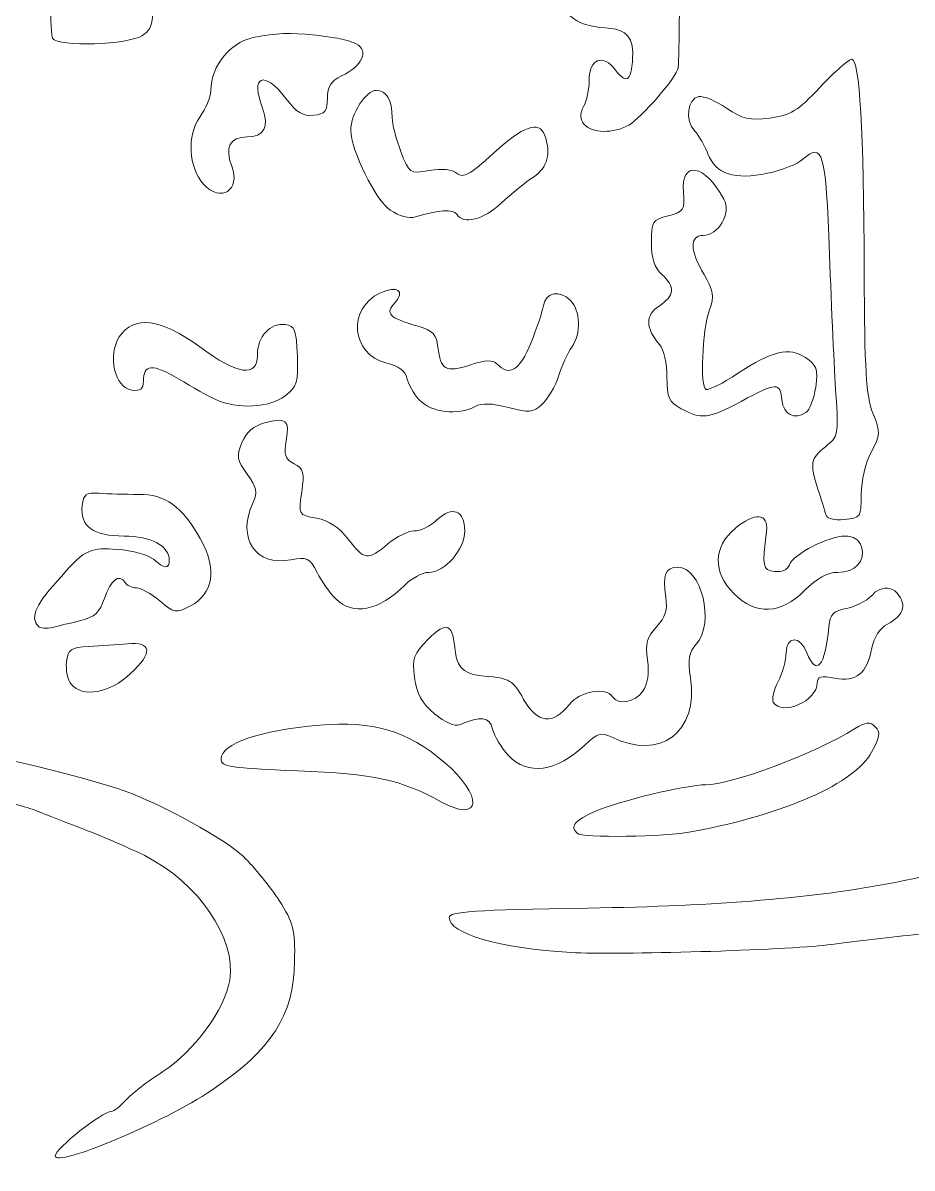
# Model space of a CAD drawing. Header units: millimetres. Extents: x -6423 to -1759, y 6 to 2012.
# Drawn here: x -2020.77 to -1988.74, y 1781.29 to 1822.55 of the extents above; entities that cross this region are included whole.
import ezdxf

# ---------------------------------------------------------------- set-up
doc = ezdxf.new("R2010")
doc.units = ezdxf.units.MM
doc.header["$MEASUREMENT"] = 0
doc.layers.add('layer 1', color=7, linetype='Continuous')

msp = doc.modelspace()

# ---------------------------------------------------------------- linework, layer by layer
at = {"layer": 'layer 1', "color": 177, "lineweight": 9}
for points, knots in [([(-2011.2052, 1825.578), (-2010.9998, 1825.0378), (-2010.8823, 1824.29), (-2010.8311, 1823.8977), (-2010.8311, 1823.8977), (-2010.8493, 1823.9512), (-2010.5755, 1823.2329), (-2011.2795, 1822.9952), (-2011.2795, 1822.9952), (-2011.945, 1822.7704), (-2012.1499, 1823.8166), (-2012.1749, 1823.8822), (-2012.1749, 1823.8822), (-2012.9701, 1825.9644), (-2015.2504, 1830.4155), (-2015.7979, 1830.5417), (-2015.7979, 1830.5417), (-2016.1199, 1830.6159), (-2016.1247, 1830.5351), (-2016.0746, 1825.9726), (-2016.0746, 1825.9726), (-2016.0357, 1822.4382), (-2016.0401, 1822.3942), (-2016.4626, 1822.0983), (-2016.4626, 1822.0983), (-2016.957, 1821.7521), (-2019.5067, 1821.6718), (-2019.7071, 1821.9963), (-2019.7071, 1821.9963), (-2019.7742, 1822.1046), (-2019.819, 1824.2682), (-2019.8066, 1826.8041), (-2019.8066, 1826.8041), (-2019.7869, 1830.8708), (-2019.7476, 1831.4425), (-2019.4735, 1831.6483), (-2019.4735, 1831.6483), (-2019.0978, 1831.9303), (-2017.1117, 1831.9581), (-2016.6076, 1831.6884), (-2016.6076, 1831.6884), (-2016.3765, 1831.5647), (-2016.2465, 1831.5613), (-2016.2465, 1831.6792), (-2016.2465, 1831.6792), (-2016.2465, 1832.1276), (-2016.6757, 1833.859), (-2016.8267, 1834.0195), (-2016.8267, 1834.0195), (-2016.9184, 1834.1171), (-2016.9934, 1834.4608), (-2016.9934, 1834.7832), (-2016.9934, 1834.7832), (-2016.9934, 1835.7121), (-2017.6971, 1838.2168), (-2018.1983, 1839.0721), (-2018.1983, 1839.0721), (-2018.45, 1839.5016), (-2019.0459, 1840.139), (-2019.5224, 1840.4886), (-2019.5224, 1840.4886), (-2020.7451, 1841.3854), (-2021.7813, 1842.458), (-2022.526, 1843.598), (-2022.526, 1843.598), (-2022.8783, 1844.1372), (-2023.2418, 1844.5783), (-2023.3339, 1844.5783), (-2023.3339, 1844.5783), (-2023.4262, 1844.5783), (-2024.1768, 1843.633), (-2025.0021, 1842.4776), (-2025.0021, 1842.4776), (-2025.8273, 1841.3224), (-2026.8416, 1839.9037), (-2027.256, 1839.325), (-2027.256, 1839.325), (-2027.6705, 1838.7462), (-2028.0096, 1838.1938), (-2028.0096, 1838.0972), (-2028.0096, 1838.0972), (-2028.0096, 1838.0006), (-2028.229, 1837.718), (-2028.4972, 1837.469), (-2028.4972, 1837.469), (-2028.7656, 1837.22), (-2029.3013, 1836.543), (-2029.6877, 1835.9645), (-2029.6877, 1835.9645), (-2030.601, 1834.5974), (-2032.5111, 1832.3484), (-2032.7589, 1832.3484), (-2032.7589, 1832.3484), (-2032.8653, 1832.3484), (-2032.9782, 1832.4826), (-2033.0098, 1832.6465), (-2033.0098, 1832.6465), (-2033.0614, 1832.915), (-2032.4764, 1833.843), (-2030.0202, 1837.3898), (-2030.0202, 1837.3898), (-2029.5936, 1838.006), (-2028.4669, 1839.6863), (-2027.5166, 1841.124), (-2027.5166, 1841.124), (-2026.5661, 1842.5617), (-2025.3641, 1844.3409), (-2024.8452, 1845.0776), (-2024.8452, 1845.0776), (-2023.8157, 1846.5398), (-2023.8018, 1846.5817), (-2024.1185, 1847.2769), (-2024.1185, 1847.2769), (-2024.3957, 1847.8852), (-2024.5742, 1847.8766), (-2024.9069, 1847.2389), (-2024.9069, 1847.2389), (-2025.3535, 1846.3826), (-2028.0402, 1842.8483), (-2029.067, 1841.7665), (-2029.067, 1841.7665), (-2030.4414, 1840.3184), (-2032.4892, 1837.866), (-2032.9027, 1837.173), (-2032.9027, 1837.173), (-2033.3186, 1836.4758), (-2033.7711, 1836.2558), (-2034.1033, 1836.5894), (-2034.1033, 1836.5894), (-2034.2981, 1836.7849), (-2034.179, 1837.0768), (-2033.4633, 1838.1572), (-2033.4633, 1838.1572), (-2032.9797, 1838.8874), (-2032.2578, 1839.9797), (-2031.8592, 1840.5844), (-2031.8592, 1840.5844), (-2031.4605, 1841.1893), (-2030.923, 1841.9117), (-2030.6647, 1842.1898), (-2030.6647, 1842.1898), (-2030.4064, 1842.468), (-2029.8504, 1843.2027), (-2029.4291, 1843.8228), (-2029.4291, 1843.8228), (-2026.9336, 1847.4949), (-2025.7657, 1849.2755), (-2025.2222, 1850.2368), (-2025.2222, 1850.2368), (-2024.6912, 1851.1759), (-2024.5435, 1851.3133), (-2024.1177, 1851.2637), (-2024.1177, 1851.2637), (-2023.721, 1851.2176), (-2023.6019, 1851.0805), (-2023.5004, 1850.5531), (-2023.5004, 1850.5531), (-2023.3559, 1849.8014), (-2023.0079, 1848.8018), (-2022.2004, 1846.8188), (-2022.2004, 1846.8188), (-2021.1433, 1844.2225), (-2020.8869, 1843.8388), (-2019.4206, 1842.6583), (-2019.4206, 1842.6583), (-2016.813, 1840.5588), (-2015.661, 1838.8363), (-2015.3284, 1836.5395), (-2015.3284, 1836.5395), (-2014.6827, 1832.0814), (-2014.5664, 1831.69), (-2013.499, 1830.388), (-2013.499, 1830.388), (-2012.5959, 1829.2862), (-2011.5788, 1827.4348), (-2011.5785, 1826.8924), (-2011.5785, 1826.8924), (-2011.5785, 1826.7097), (-2011.4105, 1826.1182), (-2011.2052, 1825.578)], [0, 0, 0, 0, 0.0217391, 0.0217391, 0.0217391, 0.0217391, 0.0434783, 0.0434783, 0.0434783, 0.0434783, 0.0652174, 0.0652174, 0.0652174, 0.0652174, 0.0869565, 0.0869565, 0.0869565, 0.0869565, 0.1086957, 0.1086957, 0.1086957, 0.1086957, 0.1304348, 0.1304348, 0.1304348, 0.1304348, 0.1521739, 0.1521739, 0.1521739, 0.1521739, 0.173913, 0.173913, 0.173913, 0.173913, 0.1956522, 0.1956522, 0.1956522, 0.1956522, 0.2173913, 0.2173913, 0.2173913, 0.2173913, 0.2391304, 0.2391304, 0.2391304, 0.2391304, 0.2608696, 0.2608696, 0.2608696, 0.2608696, 0.2826087, 0.2826087, 0.2826087, 0.2826087, 0.3043478, 0.3043478, 0.3043478, 0.3043478, 0.326087, 0.326087, 0.326087, 0.326087, 0.3478261, 0.3478261, 0.3478261, 0.3478261, 0.3695652, 0.3695652, 0.3695652, 0.3695652, 0.3913043, 0.3913043, 0.3913043, 0.3913043, 0.4130435, 0.4130435, 0.4130435, 0.4130435, 0.4347826, 0.4347826, 0.4347826, 0.4347826, 0.4565217, 0.4565217, 0.4565217, 0.4565217, 0.4782609, 0.4782609, 0.4782609, 0.4782609, 0.5, 0.5, 0.5, 0.5, 0.5217391, 0.5217391, 0.5217391, 0.5217391, 0.5434783, 0.5434783, 0.5434783, 0.5434783, 0.5652174, 0.5652174, 0.5652174, 0.5652174, 0.5869565, 0.5869565, 0.5869565, 0.5869565, 0.6086957, 0.6086957, 0.6086957, 0.6086957, 0.6304348, 0.6304348, 0.6304348, 0.6304348, 0.6521739, 0.6521739, 0.6521739, 0.6521739, 0.673913, 0.673913, 0.673913, 0.673913, 0.6956522, 0.6956522, 0.6956522, 0.6956522, 0.7173913, 0.7173913, 0.7173913, 0.7173913, 0.7391304, 0.7391304, 0.7391304, 0.7391304, 0.7608696, 0.7608696, 0.7608696, 0.7608696, 0.7826087, 0.7826087, 0.7826087, 0.7826087, 0.8043478, 0.8043478, 0.8043478, 0.8043478, 0.826087, 0.826087, 0.826087, 0.826087, 0.8478261, 0.8478261, 0.8478261, 0.8478261, 0.8695652, 0.8695652, 0.8695652, 0.8695652, 0.8913043, 0.8913043, 0.8913043, 0.8913043, 0.9130435, 0.9130435, 0.9130435, 0.9130435, 0.9347826, 0.9347826, 0.9347826, 0.9347826, 0.9565217, 0.9565217, 0.9565217, 0.9565217, 1, 1, 1, 1]), ([(-2000.5525, 1818.8931), (-2000.7146, 1819.0884), (-2000.7208, 1819.2627), (-2000.5755, 1819.5343), (-2000.5755, 1819.5343), (-2000.4656, 1819.7395), (-2000.3758, 1820.1676), (-2000.3758, 1820.4857), (-2000.3758, 1820.4857), (-2000.3758, 1821.257), (-1999.8816, 1821.448), (-1999.431, 1820.8507), (-1999.431, 1820.8507), (-1999.0052, 1820.2862), (-1998.8253, 1820.4646), (-1998.8049, 1821.4718), (-1998.8049, 1821.4718), (-1998.8224, 1822.2147), (-1999.2624, 1822.3351), (-1999.7914, 1822.3665), (-1999.7914, 1822.3665), (-2000.5838, 1822.4461), (-2000.8871, 1822.5755), (-2001.2383, 1822.9838), (-2001.2383, 1822.9838), (-2001.8729, 1823.7215), (-2001.8175, 1824.3364), (-2001.0759, 1824.7885), (-2001.0759, 1824.7885), (-1999.9522, 1825.4738), (-1999.0461, 1825.1388), (-1999.8137, 1824.3218), (-1999.8137, 1824.3218), (-1999.9506, 1824.1761), (-2000.0264, 1824.1528), (-2000.0242, 1823.9014), (-2000.0242, 1823.9014), (-2000.0045, 1823.753), (-1999.9069, 1823.6212), (-1999.7481, 1823.5727), (-1999.7481, 1823.5727), (-1999.4862, 1823.401), (-1999.197, 1823.3069), (-1999.1055, 1823.3635), (-1999.1055, 1823.3635), (-1999.0141, 1823.4199), (-1998.8869, 1824.2624), (-1998.8229, 1825.2356), (-1998.8229, 1825.2356), (-1998.5729, 1829.0432), (-1996.2966, 1833.5189), (-1992.7205, 1837.2345), (-1992.7205, 1837.2345), (-1990.5924, 1839.4456), (-1990.1331, 1839.8251), (-1989.8848, 1839.5767), (-1989.8848, 1839.5767), (-1989.5905, 1839.2824), (-1989.8579, 1838.4752), (-1990.474, 1837.798), (-1990.474, 1837.798), (-1992.4844, 1835.5877), (-1994.961, 1832.2777), (-1994.961, 1831.8011), (-1994.961, 1831.8011), (-1994.961, 1831.7517), (-1995.2077, 1831.293), (-1995.5093, 1830.7815), (-1995.5093, 1830.7815), (-1995.8107, 1830.2702), (-1996.2884, 1829.1532), (-1996.5706, 1828.2994), (-1996.5706, 1828.2994), (-1997.0307, 1826.9077), (-1997.0866, 1826.4571), (-1997.1114, 1823.9463), (-1997.1114, 1823.9463), (-1997.1264, 1822.4059), (-1997.1531, 1821.0485), (-1997.1703, 1820.9299), (-1997.1703, 1820.9299), (-1997.2173, 1820.6054), (-1998.4941, 1819.1238), (-1998.9496, 1818.8649), (-1998.9496, 1818.8649), (-1999.4955, 1818.5549), (-2000.2833, 1818.5687), (-2000.5525, 1818.8931)], [0, 0, 0, 0, 0.0434783, 0.0434783, 0.0434783, 0.0434783, 0.0869565, 0.0869565, 0.0869565, 0.0869565, 0.1304348, 0.1304348, 0.1304348, 0.1304348, 0.173913, 0.173913, 0.173913, 0.173913, 0.2173913, 0.2173913, 0.2173913, 0.2173913, 0.2608696, 0.2608696, 0.2608696, 0.2608696, 0.3043478, 0.3043478, 0.3043478, 0.3043478, 0.3478261, 0.3478261, 0.3478261, 0.3478261, 0.3913043, 0.3913043, 0.3913043, 0.3913043, 0.4347826, 0.4347826, 0.4347826, 0.4347826, 0.4782609, 0.4782609, 0.4782609, 0.4782609, 0.5217391, 0.5217391, 0.5217391, 0.5217391, 0.5652174, 0.5652174, 0.5652174, 0.5652174, 0.6086957, 0.6086957, 0.6086957, 0.6086957, 0.6521739, 0.6521739, 0.6521739, 0.6521739, 0.6956522, 0.6956522, 0.6956522, 0.6956522, 0.7391304, 0.7391304, 0.7391304, 0.7391304, 0.7826087, 0.7826087, 0.7826087, 0.7826087, 0.826087, 0.826087, 0.826087, 0.826087, 0.8695652, 0.8695652, 0.8695652, 0.8695652, 0.9130435, 0.9130435, 0.9130435, 0.9130435, 1, 1, 1, 1]), ([(-2013.2499, 1817.387), (-2012.9187, 1816.516), (-2013.6505, 1816.0557), (-2014.2729, 1816.7433), (-2014.2729, 1816.7433), (-2014.8049, 1817.3312), (-2014.8676, 1818.4995), (-2014.4021, 1819.1532), (-2014.4021, 1819.1532), (-2014.1842, 1819.4592), (-2014.006, 1819.8801), (-2014.006, 1820.0887), (-2014.006, 1820.0887), (-2014.006, 1821.0653), (-2013.2255, 1821.8328), (-2012.5923, 1821.9858), (-2012.5923, 1821.9858), (-2012.4808, 1822.0289), (-2011.8306, 1822.172), (-2011.1377, 1822.1659), (-2011.1377, 1822.1659), (-2010.419, 1822.1596), (-2009.6621, 1822.03), (-2009.446, 1821.9938), (-2009.446, 1821.9938), (-2009.231, 1821.9472), (-2008.9531, 1821.8929), (-2008.7633, 1821.7912), (-2008.7633, 1821.7912), (-2008.2993, 1821.5429), (-2008.5504, 1820.9958), (-2009.2929, 1820.6374), (-2009.2929, 1820.6374), (-2009.681, 1820.4499), (-2009.8049, 1820.2557), (-2009.8049, 1819.8343), (-2009.8049, 1819.8343), (-2009.8049, 1819.3716), (-2009.8879, 1819.2688), (-2010.3007, 1819.2211), (-2010.3007, 1819.2211), (-2010.6847, 1819.1767), (-2010.9108, 1819.3136), (-2011.3032, 1819.8278), (-2011.3032, 1819.8278), (-2012.0893, 1820.8585), (-2012.5896, 1820.6509), (-2012.144, 1819.4789), (-2012.144, 1819.4789), (-2011.8895, 1818.8096), (-2012.0876, 1818.4383), (-2012.6989, 1818.4383), (-2012.6989, 1818.4383), (-2013.3133, 1818.4383), (-2013.5082, 1818.0664), (-2013.2499, 1817.387)], [0, 0, 0, 0, 0.0666667, 0.0666667, 0.0666667, 0.0666667, 0.1333333, 0.1333333, 0.1333333, 0.1333333, 0.2, 0.2, 0.2, 0.2, 0.2666667, 0.2666667, 0.2666667, 0.2666667, 0.3333333, 0.3333333, 0.3333333, 0.3333333, 0.4, 0.4, 0.4, 0.4, 0.4666667, 0.4666667, 0.4666667, 0.4666667, 0.5333333, 0.5333333, 0.5333333, 0.5333333, 0.6, 0.6, 0.6, 0.6, 0.6666667, 0.6666667, 0.6666667, 0.6666667, 0.7333333, 0.7333333, 0.7333333, 0.7333333, 0.8, 0.8, 0.8, 0.8, 0.8666667, 0.8666667, 0.8666667, 0.8666667, 1, 1, 1, 1]), ([(-1991.1814, 1804.6562), (-1991.5666, 1804.6191), (-1991.8136, 1804.6875), (-1991.8552, 1804.8428), (-1991.8552, 1804.8428), (-1991.8913, 1804.9778), (-1992.0168, 1805.3882), (-1992.134, 1805.7549), (-1992.134, 1805.7549), (-1992.4352, 1806.6973), (-1992.4078, 1806.8538), (-1991.8678, 1807.2785), (-1991.8678, 1807.2785), (-1991.406, 1807.6419), (-1991.3923, 1807.7105), (-1991.49, 1809.1726), (-1991.49, 1809.1726), (-1991.5457, 1810.0069), (-1991.6489, 1812.2728), (-1991.7192, 1814.2079), (-1991.7192, 1814.2079), (-1991.854, 1817.9119), (-1991.96, 1818.2862), (-1992.6885, 1817.627), (-1992.6885, 1817.627), (-1992.8685, 1817.4641), (-1993.4383, 1817.2402), (-1993.9546, 1817.1294), (-1993.9546, 1817.1294), (-1995.1206, 1816.8793), (-1995.8243, 1817.1087), (-1996.0978, 1817.8277), (-1996.0978, 1817.8277), (-1996.2057, 1818.1118), (-1996.421, 1818.4844), (-1996.5761, 1818.6558), (-1996.5761, 1818.6558), (-1996.9283, 1819.0449), (-1996.8375, 1819.8152), (-1996.4302, 1819.8928), (-1996.4302, 1819.8928), (-1996.2627, 1819.9246), (-1995.8139, 1819.7392), (-1995.4328, 1819.4805), (-1995.4328, 1819.4805), (-1994.8505, 1819.0854), (-1994.6008, 1819.0279), (-1993.8702, 1819.1205), (-1993.8702, 1819.1205), (-1993.1229, 1819.2151), (-1992.8677, 1819.3719), (-1992.0559, 1820.2348), (-1992.0559, 1820.2348), (-1991.5362, 1820.7871), (-1991.0232, 1821.2389), (-1990.9156, 1821.2389), (-1990.9156, 1821.2389), (-1990.635, 1821.2389), (-1990.4836, 1818.6506), (-1990.469, 1813.6045), (-1990.469, 1813.6045), (-1990.4586, 1810.0636), (-1990.3999, 1809.0968), (-1990.1583, 1808.493), (-1990.1583, 1808.493), (-1989.8785, 1807.7936), (-1989.8821, 1807.7078), (-1990.2169, 1807.0837), (-1990.2169, 1807.0837), (-1990.4186, 1806.7077), (-1990.5733, 1806.0491), (-1990.5733, 1805.5669), (-1990.5733, 1805.5669), (-1990.5733, 1804.7415), (-1990.5924, 1804.7129), (-1991.1814, 1804.6562)], [0, 0, 0, 0, 0.05, 0.05, 0.05, 0.05, 0.1, 0.1, 0.1, 0.1, 0.15, 0.15, 0.15, 0.15, 0.2, 0.2, 0.2, 0.2, 0.25, 0.25, 0.25, 0.25, 0.3, 0.3, 0.3, 0.3, 0.35, 0.35, 0.35, 0.35, 0.4, 0.4, 0.4, 0.4, 0.45, 0.45, 0.45, 0.45, 0.5, 0.5, 0.5, 0.5, 0.55, 0.55, 0.55, 0.55, 0.6, 0.6, 0.6, 0.6, 0.65, 0.65, 0.65, 0.65, 0.7, 0.7, 0.7, 0.7, 0.75, 0.75, 0.75, 0.75, 0.8, 0.8, 0.8, 0.8, 0.85, 0.85, 0.85, 0.85, 0.9, 0.9, 0.9, 0.9, 1, 1, 1, 1]), ([(-2006.6307, 1815.5574), (-2006.8543, 1815.4886), (-2007.2183, 1815.5858), (-2007.538, 1815.7997), (-2007.538, 1815.7997), (-2008.0645, 1816.1522), (-2008.962, 1817.9657), (-2008.9639, 1818.6808), (-2008.9639, 1818.6808), (-2008.9656, 1819.2559), (-2008.4148, 1820.1186), (-2008.0462, 1820.1186), (-2008.0462, 1820.1186), (-2007.6727, 1820.1186), (-2007.4709, 1819.7716), (-2007.4709, 1819.1294), (-2007.4709, 1819.1294), (-2007.4709, 1818.9102), (-2007.3315, 1818.3658), (-2007.1612, 1817.9196), (-2007.1612, 1817.9196), (-2006.8545, 1817.1164), (-2006.8443, 1817.1096), (-2006.1278, 1817.2306), (-2006.1278, 1817.2306), (-2005.6673, 1817.3085), (-2005.3056, 1817.2711), (-2005.133, 1817.1278), (-2005.133, 1817.1278), (-2004.911, 1816.9437), (-2004.6717, 1817.0764), (-2003.8174, 1817.8572), (-2003.8174, 1817.8572), (-2002.7474, 1818.835), (-2002.183, 1819.0379), (-2001.9829, 1818.5163), (-2001.9829, 1818.5163), (-2001.7334, 1817.8661), (-2001.8758, 1817.3225), (-2002.3813, 1816.9955), (-2002.3813, 1816.9955), (-2002.6627, 1816.8134), (-2003.1844, 1816.3914), (-2003.5404, 1816.0576), (-2003.5404, 1816.0576), (-2004.1879, 1815.4508), (-2004.9099, 1815.2701), (-2005.1482, 1815.6554), (-2005.1482, 1815.6554), (-2005.2678, 1815.8492), (-2005.797, 1815.8142), (-2006.6307, 1815.5574)], [0, 0, 0, 0, 0.0714286, 0.0714286, 0.0714286, 0.0714286, 0.1428571, 0.1428571, 0.1428571, 0.1428571, 0.2142857, 0.2142857, 0.2142857, 0.2142857, 0.2857143, 0.2857143, 0.2857143, 0.2857143, 0.3571429, 0.3571429, 0.3571429, 0.3571429, 0.4285714, 0.4285714, 0.4285714, 0.4285714, 0.5, 0.5, 0.5, 0.5, 0.5714286, 0.5714286, 0.5714286, 0.5714286, 0.6428571, 0.6428571, 0.6428571, 0.6428571, 0.7142857, 0.7142857, 0.7142857, 0.7142857, 0.7857143, 0.7857143, 0.7857143, 0.7857143, 0.8571429, 0.8571429, 0.8571429, 0.8571429, 1, 1, 1, 1]), ([(-1994.8975, 1808.9158), (-1996.0796, 1808.285), (-1996.3329, 1808.2538), (-1997.0616, 1808.6492), (-1997.0616, 1808.6492), (-1997.508, 1808.8914), (-1997.5751, 1809.041), (-1997.5751, 1809.7939), (-1997.5751, 1809.7939), (-1997.5751, 1810.2704), (-1997.6911, 1810.7929), (-1997.8331, 1810.9549), (-1997.8331, 1810.9549), (-1998.3525, 1811.5485), (-1998.3616, 1812.021), (-1997.86, 1812.3497), (-1997.86, 1812.3497), (-1997.2911, 1812.7224), (-1997.2638, 1813.0397), (-1997.7618, 1813.4902), (-1997.7618, 1813.4902), (-1998.0254, 1813.7289), (-1998.1352, 1814.0654), (-1998.1352, 1814.6341), (-1998.1352, 1814.6341), (-1998.1352, 1815.3863), (-1998.0947, 1815.4508), (-1997.5284, 1815.5994), (-1997.5284, 1815.5994), (-1996.9658, 1815.7471), (-1996.9261, 1815.8087), (-1996.9828, 1816.4452), (-1996.9828, 1816.4452), (-1997.0874, 1817.6163), (-1996.2005, 1817.4669), (-1995.5222, 1816.1993), (-1995.5222, 1816.1993), (-1995.2526, 1815.6956), (-1995.7142, 1814.8907), (-1996.2724, 1814.8907), (-1996.2724, 1814.8907), (-1996.7645, 1814.8907), (-1996.7513, 1814.3513), (-1996.2378, 1813.481), (-1996.2378, 1813.481), (-1995.8947, 1812.8995), (-1995.8652, 1812.7087), (-1996.0406, 1812.21), (-1996.0406, 1812.21), (-1996.3074, 1811.4514), (-1996.3926, 1809.424), (-1996.1608, 1809.3469), (-1996.1608, 1809.3469), (-1996.0627, 1809.3141), (-1995.553, 1809.5701), (-1995.0283, 1809.9157), (-1995.0283, 1809.9157), (-1993.7723, 1810.7429), (-1993.1804, 1810.8826), (-1992.5854, 1810.4927), (-1992.5854, 1810.4927), (-1992.1766, 1810.2248), (-1992.1293, 1810.0881), (-1992.2175, 1809.4302), (-1992.2175, 1809.4302), (-1992.2732, 1809.015), (-1992.4302, 1808.6035), (-1992.5663, 1808.5157), (-1992.5663, 1808.5157), (-1992.9957, 1808.239), (-1993.3719, 1808.4335), (-1993.4331, 1808.9641), (-1993.4331, 1808.9641), (-1993.5073, 1809.6064), (-1993.6099, 1809.603), (-1994.8975, 1808.9158)], [0, 0, 0, 0, 0.05, 0.05, 0.05, 0.05, 0.1, 0.1, 0.1, 0.1, 0.15, 0.15, 0.15, 0.15, 0.2, 0.2, 0.2, 0.2, 0.25, 0.25, 0.25, 0.25, 0.3, 0.3, 0.3, 0.3, 0.35, 0.35, 0.35, 0.35, 0.4, 0.4, 0.4, 0.4, 0.45, 0.45, 0.45, 0.45, 0.5, 0.5, 0.5, 0.5, 0.55, 0.55, 0.55, 0.55, 0.6, 0.6, 0.6, 0.6, 0.65, 0.65, 0.65, 0.65, 0.7, 0.7, 0.7, 0.7, 0.75, 0.75, 0.75, 0.75, 0.8, 0.8, 0.8, 0.8, 0.85, 0.85, 0.85, 0.85, 0.9, 0.9, 0.9, 0.9, 1, 1, 1, 1]), ([(-2004.4803, 1808.7308), (-2005.1041, 1808.397), (-2006.0674, 1808.5083), (-2006.4862, 1808.9625), (-2006.4862, 1808.9625), (-2006.6992, 1809.1936), (-2006.9038, 1809.5506), (-2006.9408, 1809.756), (-2006.9408, 1809.756), (-2006.9862, 1810.0078), (-2007.2321, 1810.1849), (-2007.6963, 1810.3), (-2007.6963, 1810.3), (-2008.9491, 1810.6103), (-2009.0913, 1812.2772), (-2007.9111, 1812.8149), (-2007.9111, 1812.8149), (-2007.2917, 1813.0972), (-2006.9862, 1812.8958), (-2007.3776, 1812.4634), (-2007.3776, 1812.4634), (-2007.7326, 1812.0711), (-2007.5888, 1811.9266), (-2006.5374, 1811.6181), (-2006.5374, 1811.6181), (-2006.0046, 1811.4619), (-2005.8726, 1811.324), (-2005.8228, 1810.8714), (-2005.8228, 1810.8714), (-2005.7329, 1810.0529), (-2005.5303, 1809.939), (-2004.6702, 1810.2228), (-2004.6702, 1810.2228), (-2004.0914, 1810.4139), (-2003.8605, 1810.4213), (-2003.6937, 1810.2545), (-2003.6937, 1810.2545), (-2003.241, 1809.8019), (-2002.8735, 1810.0318), (-2002.4768, 1811.0163), (-2002.4768, 1811.0163), (-2002.2595, 1811.5555), (-2002.054, 1812.1636), (-2002.0202, 1812.3678), (-2002.0202, 1812.3678), (-2001.941, 1812.8454), (-2001.4403, 1812.941), (-2001.052, 1812.5527), (-2001.052, 1812.5527), (-2000.6832, 1812.1839), (-2000.6593, 1811.3701), (-2001.0028, 1810.8711), (-2001.0028, 1810.8711), (-2001.1422, 1810.6687), (-2001.3554, 1810.1979), (-2001.4766, 1809.8252), (-2001.4766, 1809.8252), (-2001.5977, 1809.4525), (-2001.8655, 1808.995), (-2002.0717, 1808.8085), (-2002.0717, 1808.8085), (-2002.4033, 1808.5083), (-2002.5428, 1808.4951), (-2003.2874, 1808.6942), (-2003.2874, 1808.6942), (-2003.867, 1808.8494), (-2004.2377, 1808.8607), (-2004.4803, 1808.7308)], [0, 0, 0, 0, 0.0555556, 0.0555556, 0.0555556, 0.0555556, 0.1111111, 0.1111111, 0.1111111, 0.1111111, 0.1666667, 0.1666667, 0.1666667, 0.1666667, 0.2222222, 0.2222222, 0.2222222, 0.2222222, 0.2777778, 0.2777778, 0.2777778, 0.2777778, 0.3333333, 0.3333333, 0.3333333, 0.3333333, 0.3888889, 0.3888889, 0.3888889, 0.3888889, 0.4444444, 0.4444444, 0.4444444, 0.4444444, 0.5, 0.5, 0.5, 0.5, 0.5555556, 0.5555556, 0.5555556, 0.5555556, 0.6111111, 0.6111111, 0.6111111, 0.6111111, 0.6666667, 0.6666667, 0.6666667, 0.6666667, 0.7222222, 0.7222222, 0.7222222, 0.7222222, 0.7777778, 0.7777778, 0.7777778, 0.7777778, 0.8333333, 0.8333333, 0.8333333, 0.8333333, 0.8888889, 0.8888889, 0.8888889, 0.8888889, 1, 1, 1, 1]), ([(-2011.3318, 1809.1098), (-2011.8757, 1808.682), (-2013.0533, 1808.6195), (-2013.8193, 1808.9778), (-2013.8193, 1808.9778), (-2014.0759, 1809.0979), (-2014.6826, 1809.4336), (-2015.1673, 1809.7239), (-2015.1673, 1809.7239), (-2016.0963, 1810.2804), (-2016.4333, 1810.2576), (-2016.4333, 1809.6386), (-2016.4333, 1809.6386), (-2016.4333, 1809.3561), (-2016.5372, 1809.278), (-2016.8533, 1809.3229), (-2016.8533, 1809.3229), (-2017.4636, 1809.4095), (-2017.7343, 1810.5725), (-2017.299, 1811.237), (-2017.299, 1811.237), (-2016.781, 1812.0275), (-2015.797, 1811.9052), (-2014.3994, 1810.8762), (-2014.3994, 1810.8762), (-2013.0235, 1809.8634), (-2012.3255, 1809.7646), (-2012.3255, 1810.5829), (-2012.3255, 1810.5829), (-2012.3255, 1811.2475), (-2011.8599, 1811.7565), (-2011.322, 1811.6797), (-2011.322, 1811.6797), (-2010.9758, 1811.6304), (-2010.9203, 1811.4872), (-2010.8865, 1810.5568), (-2010.8865, 1810.5568), (-2010.8521, 1809.6082), (-2010.9012, 1809.4485), (-2011.3318, 1809.1098)], [0, 0, 0, 0, 0.0909091, 0.0909091, 0.0909091, 0.0909091, 0.1818182, 0.1818182, 0.1818182, 0.1818182, 0.2727273, 0.2727273, 0.2727273, 0.2727273, 0.3636364, 0.3636364, 0.3636364, 0.3636364, 0.4545455, 0.4545455, 0.4545455, 0.4545455, 0.5454545, 0.5454545, 0.5454545, 0.5454545, 0.6363636, 0.6363636, 0.6363636, 0.6363636, 0.7272727, 0.7272727, 0.7272727, 0.7272727, 0.8181818, 0.8181818, 0.8181818, 0.8181818, 1, 1, 1, 1]), ([(-2007.0168, 1802.2918), (-2007.9458, 1801.3627), (-2008.8859, 1801.1817), (-2009.5148, 1801.8108), (-2009.5148, 1801.8108), (-2009.7148, 1802.0107), (-2010.0127, 1802.4338), (-2010.1767, 1802.7511), (-2010.1767, 1802.7511), (-2010.4474, 1803.2745), (-2010.5352, 1803.3169), (-2011.1211, 1803.2069), (-2011.1211, 1803.2069), (-2012.4014, 1802.9668), (-2013.0728, 1803.9702), (-2012.489, 1805.2514), (-2012.489, 1805.2514), (-2012.3132, 1805.6374), (-2012.3465, 1805.8068), (-2012.6947, 1806.2958), (-2012.6947, 1806.2958), (-2013.0603, 1806.8093), (-2013.0829, 1806.946), (-2012.8818, 1807.4315), (-2012.8818, 1807.4315), (-2012.7285, 1807.8015), (-2012.4607, 1808.0357), (-2012.0693, 1808.1421), (-2012.0693, 1808.1421), (-2011.2882, 1808.3544), (-2011.15, 1808.2414), (-2011.2884, 1807.5041), (-2011.2884, 1807.5041), (-2011.3845, 1806.9918), (-2011.3348, 1806.8445), (-2011.0064, 1806.6688), (-2011.0064, 1806.6688), (-2010.6594, 1806.4831), (-2010.6235, 1806.3497), (-2010.7296, 1805.6421), (-2010.7296, 1805.6421), (-2010.8515, 1804.8289), (-2010.8514, 1804.8287), (-2010.1956, 1804.7056), (-2010.1956, 1804.7056), (-2009.7554, 1804.6231), (-2009.3804, 1804.3739), (-2009.0558, 1803.9484), (-2009.0558, 1803.9484), (-2008.4777, 1803.1904), (-2008.3442, 1803.1748), (-2007.6237, 1803.7812), (-2007.6237, 1803.7812), (-2007.3185, 1804.0378), (-2006.8917, 1804.248), (-2006.6751, 1804.248), (-2006.6751, 1804.248), (-2006.4585, 1804.248), (-2006.0912, 1804.4267), (-2005.8587, 1804.645), (-2005.8587, 1804.645), (-2005.3049, 1805.1652), (-2004.8569, 1804.9865), (-2004.8569, 1804.2453), (-2004.8569, 1804.2453), (-2004.8569, 1803.5729), (-2005.5746, 1802.7542), (-2006.1639, 1802.7542), (-2006.1639, 1802.7542), (-2006.3786, 1802.7542), (-2006.7625, 1802.5461), (-2007.0168, 1802.2918)], [0, 0, 0, 0, 0.0526316, 0.0526316, 0.0526316, 0.0526316, 0.1052632, 0.1052632, 0.1052632, 0.1052632, 0.1578947, 0.1578947, 0.1578947, 0.1578947, 0.2105263, 0.2105263, 0.2105263, 0.2105263, 0.2631579, 0.2631579, 0.2631579, 0.2631579, 0.3157895, 0.3157895, 0.3157895, 0.3157895, 0.3684211, 0.3684211, 0.3684211, 0.3684211, 0.4210526, 0.4210526, 0.4210526, 0.4210526, 0.4736842, 0.4736842, 0.4736842, 0.4736842, 0.5263158, 0.5263158, 0.5263158, 0.5263158, 0.5789474, 0.5789474, 0.5789474, 0.5789474, 0.6315789, 0.6315789, 0.6315789, 0.6315789, 0.6842105, 0.6842105, 0.6842105, 0.6842105, 0.7368421, 0.7368421, 0.7368421, 0.7368421, 0.7894737, 0.7894737, 0.7894737, 0.7894737, 0.8421053, 0.8421053, 0.8421053, 0.8421053, 0.8947368, 0.8947368, 0.8947368, 0.8947368, 1, 1, 1, 1]), ([(-2019.703, 1800.77), (-2019.9096, 1800.717), (-2020.1407, 1800.7359), (-2020.2164, 1800.8115), (-2020.2164, 1800.8115), (-2020.5359, 1801.131), (-2020.2967, 1801.6441), (-2019.374, 1802.6188), (-2019.374, 1802.6188), (-2018.5332, 1803.6279), (-2018.2712, 1803.6389), (-2017.3863, 1803.582), (-2017.3863, 1803.582), (-2016.8322, 1803.5422), (-2016.2374, 1803.3817), (-2016.0646, 1803.2253), (-2016.0646, 1803.2253), (-2015.6768, 1802.8744), (-2015.4996, 1802.8639), (-2015.4996, 1803.1921), (-2015.4996, 1803.1921), (-2015.4996, 1803.7075), (-2016.1652, 1804.0612), (-2017.1348, 1804.0612), (-2017.1348, 1804.0612), (-2018.2397, 1804.0612), (-2018.7235, 1804.4144), (-2018.6373, 1805.1583), (-2018.6373, 1805.1583), (-2018.5886, 1805.5777), (-2018.4998, 1805.6418), (-2018.0203, 1805.6038), (-2018.0203, 1805.6038), (-2017.7123, 1805.5793), (-2017.077, 1805.5617), (-2016.6087, 1805.5648), (-2016.6087, 1805.5648), (-2015.6473, 1805.5708), (-2015.0334, 1805.1324), (-2014.3832, 1803.9746), (-2014.3832, 1803.9746), (-2013.7611, 1802.867), (-2013.8989, 1801.9822), (-2014.763, 1801.5353), (-2014.763, 1801.5353), (-2015.2524, 1801.2823), (-2015.3258, 1801.2954), (-2015.841, 1801.7289), (-2015.841, 1801.7289), (-2016.145, 1801.9848), (-2016.5238, 1802.1941), (-2016.6825, 1802.1941), (-2016.6825, 1802.1941), (-2016.8415, 1802.1941), (-2017.0261, 1802.2826), (-2017.0929, 1802.3907), (-2017.0929, 1802.3907), (-2017.2989, 1802.724), (-2017.6111, 1802.4817), (-2017.8359, 1801.814), (-2017.8359, 1801.814), (-2018.0045, 1801.3132), (-2018.1877, 1801.143), (-2018.6889, 1801.0213), (-2018.6889, 1801.0213), (-2019.04, 1800.9359), (-2019.4965, 1800.8228), (-2019.703, 1800.77)], [0, 0, 0, 0, 0.0555556, 0.0555556, 0.0555556, 0.0555556, 0.1111111, 0.1111111, 0.1111111, 0.1111111, 0.1666667, 0.1666667, 0.1666667, 0.1666667, 0.2222222, 0.2222222, 0.2222222, 0.2222222, 0.2777778, 0.2777778, 0.2777778, 0.2777778, 0.3333333, 0.3333333, 0.3333333, 0.3333333, 0.3888889, 0.3888889, 0.3888889, 0.3888889, 0.4444444, 0.4444444, 0.4444444, 0.4444444, 0.5, 0.5, 0.5, 0.5, 0.5555556, 0.5555556, 0.5555556, 0.5555556, 0.6111111, 0.6111111, 0.6111111, 0.6111111, 0.6666667, 0.6666667, 0.6666667, 0.6666667, 0.7222222, 0.7222222, 0.7222222, 0.7222222, 0.7777778, 0.7777778, 0.7777778, 0.7777778, 0.8333333, 0.8333333, 0.8333333, 0.8333333, 0.8888889, 0.8888889, 0.8888889, 0.8888889, 1, 1, 1, 1]), ([(-1992.6147, 1802.1008), (-1993.4781, 1801.2374), (-1994.3689, 1801.1997), (-1995.1621, 1801.993), (-1995.1621, 1801.993), (-1995.9321, 1802.763), (-1995.9169, 1803.6655), (-1995.1229, 1804.3336), (-1995.1229, 1804.3336), (-1994.41, 1804.9334), (-1993.9116, 1804.8932), (-1993.989, 1804.2421), (-1993.989, 1804.2421), (-1994.1451, 1802.9297), (-1994.129, 1802.8487), (-1993.7, 1802.7878), (-1993.7, 1802.7878), (-1993.4436, 1802.7514), (-1993.2338, 1802.8458), (-1993.1635, 1803.0292), (-1993.1635, 1803.0292), (-1993.0157, 1803.4141), (-1991.7554, 1804.0612), (-1991.1535, 1804.0612), (-1991.1535, 1804.0612), (-1990.8522, 1804.0612), (-1990.6497, 1803.9284), (-1990.5705, 1803.6788), (-1990.5705, 1803.6788), (-1990.4063, 1803.1616), (-1990.7851, 1802.7542), (-1991.4302, 1802.7542), (-1991.4302, 1802.7542), (-1991.7881, 1802.7542), (-1992.1742, 1802.5413), (-1992.6147, 1802.1008)], [0, 0, 0, 0, 0.1, 0.1, 0.1, 0.1, 0.2, 0.2, 0.2, 0.2, 0.3, 0.3, 0.3, 0.3, 0.4, 0.4, 0.4, 0.4, 0.5, 0.5, 0.5, 0.5, 0.6, 0.6, 0.6, 0.6, 0.7, 0.7, 0.7, 0.7, 0.8, 0.8, 0.8, 0.8, 1, 1, 1, 1]), ([(-2000.5181, 1796.544), (-2001.5449, 1795.5645), (-2002.5971, 1795.4177), (-2003.2833, 1796.1579), (-2003.2833, 1796.1579), (-2003.5376, 1796.4324), (-2003.7967, 1796.8602), (-2003.859, 1797.1086), (-2003.859, 1797.1086), (-2003.9725, 1797.5605), (-2004.2659, 1797.5995), (-2005.0468, 1797.2669), (-2005.0468, 1797.2669), (-2005.2175, 1797.1942), (-2005.5749, 1797.3516), (-2005.9464, 1797.663), (-2005.9464, 1797.663), (-2006.4072, 1798.0494), (-2006.5889, 1798.3777), (-2006.6668, 1798.9642), (-2006.6668, 1798.9642), (-2006.7597, 1799.6648), (-2006.7072, 1799.8124), (-2006.1759, 1800.3438), (-2006.1759, 1800.3438), (-2005.491, 1801.0285), (-2005.2805, 1800.9246), (-2005.1962, 1799.8602), (-2005.1962, 1799.8602), (-2005.1342, 1799.2422), (-2004.7146, 1799.045), (-2004.1482, 1799.02), (-2004.1482, 1799.02), (-2003.2267, 1798.9329), (-2003.1307, 1798.8759), (-2002.7357, 1798.1797), (-2002.7357, 1798.1797), (-2002.2401, 1797.3063), (-2001.6791, 1797.2432), (-2001.0882, 1797.9945), (-2001.0882, 1797.9945), (-2000.7117, 1798.473), (-1999.7642, 1798.643), (-1999.5357, 1798.2731), (-1999.5357, 1798.2731), (-1999.3391, 1797.9551), (-1998.73, 1798.067), (-1998.4455, 1798.4733), (-1998.4455, 1798.4733), (-1998.2674, 1798.7277), (-1998.2085, 1799.1142), (-1998.2738, 1799.6011), (-1998.2738, 1799.6011), (-1998.354, 1800.1993), (-1998.2914, 1800.4288), (-1997.9485, 1800.7938), (-1997.9485, 1800.7938), (-1997.6258, 1801.1373), (-1997.5465, 1801.3932), (-1997.6178, 1801.86), (-1997.6178, 1801.86), (-1997.7397, 1802.6558), (-1997.6269, 1802.941), (-1997.1904, 1802.941), (-1997.1904, 1802.941), (-1996.3265, 1802.941), (-1995.8381, 1800.9248), (-1996.5197, 1800.1717), (-1996.5197, 1800.1717), (-1996.7883, 1799.875), (-1996.8305, 1799.6291), (-1996.729, 1798.9525), (-1996.729, 1798.9525), (-1996.4341, 1796.986), (-1997.8069, 1795.9641), (-1999.5846, 1796.8267), (-1999.5846, 1796.8267), (-1999.942, 1797), (-2000.0856, 1796.9566), (-2000.5181, 1796.544)], [0, 0, 0, 0, 0.047619, 0.047619, 0.047619, 0.047619, 0.0952381, 0.0952381, 0.0952381, 0.0952381, 0.1428571, 0.1428571, 0.1428571, 0.1428571, 0.1904762, 0.1904762, 0.1904762, 0.1904762, 0.2380952, 0.2380952, 0.2380952, 0.2380952, 0.2857143, 0.2857143, 0.2857143, 0.2857143, 0.3333333, 0.3333333, 0.3333333, 0.3333333, 0.3809524, 0.3809524, 0.3809524, 0.3809524, 0.4285714, 0.4285714, 0.4285714, 0.4285714, 0.4761905, 0.4761905, 0.4761905, 0.4761905, 0.5238095, 0.5238095, 0.5238095, 0.5238095, 0.5714286, 0.5714286, 0.5714286, 0.5714286, 0.6190476, 0.6190476, 0.6190476, 0.6190476, 0.6666667, 0.6666667, 0.6666667, 0.6666667, 0.7142857, 0.7142857, 0.7142857, 0.7142857, 0.7619048, 0.7619048, 0.7619048, 0.7619048, 0.8095238, 0.8095238, 0.8095238, 0.8095238, 0.8571429, 0.8571429, 0.8571429, 0.8571429, 0.9047619, 0.9047619, 0.9047619, 0.9047619, 1, 1, 1, 1]), ([(-1992.1604, 1798.7739), (-1992.1604, 1798.1201), (-1993.4259, 1797.5662), (-1993.7441, 1798.0809), (-1993.7441, 1798.0809), (-1993.8056, 1798.1806), (-1993.7267, 1798.5124), (-1993.5683, 1798.8185), (-1993.5683, 1798.8185), (-1993.4101, 1799.1245), (-1993.2806, 1799.589), (-1993.2806, 1799.8509), (-1993.2806, 1799.8509), (-1993.2806, 1800.4753), (-1992.7701, 1800.4817), (-1992.5339, 1799.8602), (-1992.5339, 1799.8602), (-1992.1977, 1798.9762), (-1991.8775, 1799.3524), (-1991.7448, 1800.7871), (-1991.7448, 1800.7871), (-1991.7018, 1801.2527), (-1991.5919, 1801.3612), (-1991.0536, 1801.4705), (-1991.0536, 1801.4705), (-1990.7016, 1801.5419), (-1990.2642, 1801.7969), (-1990.0816, 1802.0372), (-1990.0816, 1802.0372), (-1989.858, 1802.2043), (-1989.5898, 1802.2379), (-1989.3607, 1802.0883), (-1989.3607, 1802.0883), (-1988.9094, 1801.6406), (-1989.0032, 1801.2277), (-1989.6331, 1800.8906), (-1989.6331, 1800.8906), (-1989.9062, 1800.7445), (-1990.1181, 1800.4176), (-1990.1907, 1800.0301), (-1990.1907, 1800.0301), (-1990.3611, 1799.1212), (-1990.7574, 1798.7983), (-1991.5252, 1798.9424), (-1991.5252, 1798.9424), (-1992.0242, 1799.036), (-1992.1604, 1798.9998), (-1992.1604, 1798.7739)], [0, 0, 0, 0, 0.0769231, 0.0769231, 0.0769231, 0.0769231, 0.1538462, 0.1538462, 0.1538462, 0.1538462, 0.2307692, 0.2307692, 0.2307692, 0.2307692, 0.3076923, 0.3076923, 0.3076923, 0.3076923, 0.3846154, 0.3846154, 0.3846154, 0.3846154, 0.4615385, 0.4615385, 0.4615385, 0.4615385, 0.5384615, 0.5384615, 0.5384615, 0.5384615, 0.6153846, 0.6153846, 0.6153846, 0.6153846, 0.6923077, 0.6923077, 0.6923077, 0.6923077, 0.7692308, 0.7692308, 0.7692308, 0.7692308, 0.8461538, 0.8461538, 0.8461538, 0.8461538, 1, 1, 1, 1]), ([(-2016.8952, 1799.1058), (-2017.6408, 1798.4026), (-2018.6237, 1798.2296), (-2019.0378, 1798.7286), (-2019.0378, 1798.7286), (-2019.1606, 1798.8764), (-2019.2339, 1799.2335), (-2019.2008, 1799.5222), (-2019.2008, 1799.5222), (-2019.147, 1799.9911), (-2019.0612, 1800.0515), (-2018.3937, 1800.0901), (-2018.3937, 1800.0901), (-2017.9829, 1800.114), (-2017.3608, 1800.156), (-2017.0111, 1800.1835), (-2017.0111, 1800.1835), (-2016.1193, 1800.2537), (-2016.0786, 1799.8759), (-2016.8952, 1799.1058)], [0, 0, 0, 0, 0.1666667, 0.1666667, 0.1666667, 0.1666667, 0.3333333, 0.3333333, 0.3333333, 0.3333333, 0.5, 0.5, 0.5, 0.5, 0.6666667, 0.6666667, 0.6666667, 0.6666667, 1, 1, 1, 1]), ([(-1991.787, 1789.3348), (-1993.2513, 1789.1477), (-1999.4188, 1788.9642), (-2001.0293, 1789.0598), (-2001.0293, 1789.0598), (-2003.6125, 1789.213), (-2005.4171, 1789.7331), (-2005.4171, 1790.3241), (-2005.4171, 1790.3241), (-2005.4171, 1790.5351), (-2004.5083, 1790.5964), (-2000.4225, 1790.6608), (-2000.4225, 1790.6608), (-1995.714, 1790.7353), (-1992.2304, 1791.0268), (-1989.3596, 1791.5865), (-1989.3596, 1791.5865), (-1987.7318, 1791.9039), (-1983.8025, 1792.8484), (-1983.3396, 1793.0337), (-1983.3396, 1793.0337), (-1983.1077, 1793.1264), (-1982.2879, 1793.3905), (-1981.5177, 1793.6206), (-1981.5177, 1793.6206), (-1978.4681, 1794.5318), (-1976.6465, 1795.1703), (-1973.5823, 1796.4022), (-1973.5823, 1796.4022), (-1969.0895, 1798.2084), (-1964.8486, 1798.6973), (-1961.3114, 1797.8169), (-1961.3114, 1797.8169), (-1959.0487, 1797.2537), (-1958.4749, 1796.9845), (-1958.3988, 1796.4509), (-1958.3988, 1796.4509), (-1958.8742, 1795.7787), (-1960.7727, 1796.055), (-1962.2264, 1796.0349), (-1962.2264, 1796.0349), (-1967.2245, 1796.038), (-1969.4775, 1795.6036), (-1974.0491, 1793.7556), (-1974.0491, 1793.7556), (-1979.5567, 1791.5292), (-1984.498, 1790.1614), (-1988.7062, 1789.6985), (-1988.7062, 1789.6985), (-1989.6304, 1789.5969), (-1991.0167, 1789.4333), (-1991.787, 1789.3348)], [0, 0, 0, 0, 0.0714286, 0.0714286, 0.0714286, 0.0714286, 0.1428571, 0.1428571, 0.1428571, 0.1428571, 0.2142857, 0.2142857, 0.2142857, 0.2142857, 0.2857143, 0.2857143, 0.2857143, 0.2857143, 0.3571429, 0.3571429, 0.3571429, 0.3571429, 0.4285714, 0.4285714, 0.4285714, 0.4285714, 0.5, 0.5, 0.5, 0.5, 0.5714286, 0.5714286, 0.5714286, 0.5714286, 0.6428571, 0.6428571, 0.6428571, 0.6428571, 0.7142857, 0.7142857, 0.7142857, 0.7142857, 0.7857143, 0.7857143, 0.7857143, 0.7857143, 0.8571429, 0.8571429, 0.8571429, 0.8571429, 1, 1, 1, 1]), ([(-2005.5874, 1795.9079), (-2004.1733, 1794.7008), (-2004.2511, 1793.69), (-2005.6971, 1794.4823), (-2005.6971, 1794.4823), (-2007.1843, 1795.2972), (-2008.1054, 1795.4968), (-2010.8784, 1795.6055), (-2010.8784, 1795.6055), (-2013.2942, 1795.7001), (-2013.6325, 1795.752), (-2013.6325, 1796.0281), (-2013.6325, 1796.0281), (-2013.6325, 1796.5876), (-2012.2523, 1797.0639), (-2010.0818, 1797.2529), (-2010.0818, 1797.2529), (-2008.1686, 1797.4196), (-2006.9212, 1797.0463), (-2005.5874, 1795.9079)], [0, 0, 0, 0, 0.1666667, 0.1666667, 0.1666667, 0.1666667, 0.3333333, 0.3333333, 0.3333333, 0.3333333, 0.5, 0.5, 0.5, 0.5, 0.6666667, 0.6666667, 0.6666667, 0.6666667, 1, 1, 1, 1]), ([(-1996.6415, 1793.4149), (-1997.6476, 1793.2223), (-2000.6355, 1793.1803), (-2000.8115, 1793.3563), (-2000.8115, 1793.3563), (-2001.0719, 1793.6167), (-2000.9105, 1793.8082), (-2000.1424, 1794.1502), (-2000.1424, 1794.1502), (-1999.3406, 1794.5072), (-1996.8522, 1795.1057), (-1996.188, 1795.1013), (-1996.188, 1795.1013), (-1995.2693, 1795.0952), (-1992.246, 1796.2272), (-1990.8133, 1797.1138), (-1990.8133, 1797.1138), (-1990.403, 1797.3677), (-1990.2613, 1797.3821), (-1990.0687, 1797.1897), (-1990.0687, 1797.1897), (-1989.8763, 1796.9972), (-1989.9017, 1796.8232), (-1990.2022, 1796.2755), (-1990.2022, 1796.2755), (-1990.8192, 1795.1508), (-1993.2766, 1794.059), (-1996.6415, 1793.4149)], [0, 0, 0, 0, 0.125, 0.125, 0.125, 0.125, 0.25, 0.25, 0.25, 0.25, 0.375, 0.375, 0.375, 0.375, 0.5, 0.5, 0.5, 0.5, 0.625, 0.625, 0.625, 0.625, 0.75, 0.75, 0.75, 0.75, 1, 1, 1, 1]), ([(-2013.9701, 1784.1018), (-2015.6723, 1782.9428), (-2019.6074, 1781.2944), (-2019.6074, 1781.7404), (-2019.6074, 1781.7404), (-2019.6074, 1781.9908), (-2017.9066, 1783.3359), (-2017.5901, 1783.3359), (-2017.5901, 1783.3359), (-2017.4991, 1783.3359), (-2017.2646, 1783.5162), (-2017.0689, 1783.7367), (-2017.0689, 1783.7367), (-2016.8733, 1783.9571), (-2016.2707, 1784.4227), (-2015.7298, 1784.7715), (-2015.7298, 1784.7715), (-2014.6073, 1785.4951), (-2013.4904, 1787.0242), (-2013.3207, 1788.0695), (-2013.3207, 1788.0695), (-2013.0779, 1789.5658), (-2014.4519, 1791.5768), (-2016.3822, 1792.5504), (-2016.3822, 1792.5504), (-2016.8724, 1792.7975), (-2017.8617, 1793.2261), (-2018.5804, 1793.5027), (-2018.5804, 1793.5027), (-2019.2993, 1793.7792), (-2020.0555, 1794.0733), (-2020.2609, 1794.1562), (-2020.2609, 1794.1562), (-2020.4662, 1794.2391), (-2021.3064, 1794.4956), (-2022.1281, 1794.7262), (-2022.1281, 1794.7262), (-2022.9495, 1794.9568), (-2023.7325, 1795.1766), (-2023.8677, 1795.2145), (-2023.8677, 1795.2145), (-2024.2559, 1795.3235), (-2024.0615, 1796.2968), (-2023.6352, 1796.3778), (-2023.6352, 1796.3778), (-2023.112, 1796.4771), (-2018.8069, 1795.487), (-2017.0867, 1794.8718), (-2017.0867, 1794.8718), (-2015.7365, 1794.3887), (-2013.4813, 1793.1394), (-2012.8292, 1792.5133), (-2012.8292, 1792.5133), (-2012.4386, 1792.1383), (-2011.8589, 1791.4264), (-2011.5409, 1790.9314), (-2011.5409, 1790.9314), (-2011.027, 1790.1315), (-2010.9654, 1789.8874), (-2010.9867, 1788.7379), (-2010.9867, 1788.7379), (-2011.0227, 1786.7847), (-2011.797, 1785.5814), (-2013.9701, 1784.1018)], [0, 0, 0, 0, 0.0588235, 0.0588235, 0.0588235, 0.0588235, 0.1176471, 0.1176471, 0.1176471, 0.1176471, 0.1764706, 0.1764706, 0.1764706, 0.1764706, 0.2352941, 0.2352941, 0.2352941, 0.2352941, 0.2941176, 0.2941176, 0.2941176, 0.2941176, 0.3529412, 0.3529412, 0.3529412, 0.3529412, 0.4117647, 0.4117647, 0.4117647, 0.4117647, 0.4705882, 0.4705882, 0.4705882, 0.4705882, 0.5294118, 0.5294118, 0.5294118, 0.5294118, 0.5882353, 0.5882353, 0.5882353, 0.5882353, 0.6470588, 0.6470588, 0.6470588, 0.6470588, 0.7058824, 0.7058824, 0.7058824, 0.7058824, 0.7647059, 0.7647059, 0.7647059, 0.7647059, 0.8235294, 0.8235294, 0.8235294, 0.8235294, 0.8823529, 0.8823529, 0.8823529, 0.8823529, 1, 1, 1, 1])]:
    msp.add_open_spline(points, degree=3, knots=knots, dxfattribs=at)
for points in [[(-2000.5525, 1818.8931), (-2000.5525, 1818.8931), (-2000.5525, 1818.8931), (-2000.5525, 1818.8931)], [(-2014.2729, 1816.7433), (-2014.2729, 1816.7433), (-2014.2729, 1816.7433), (-2014.2729, 1816.7433)], [(-2007.538, 1815.7997), (-2007.538, 1815.7997), (-2007.538, 1815.7997), (-2007.538, 1815.7997)], [(-2013.8193, 1808.9778), (-2013.8193, 1808.9778), (-2013.8193, 1808.9778), (-2013.8193, 1808.9778)], [(-2006.4862, 1808.9625), (-2006.4862, 1808.9625), (-2006.4862, 1808.9625), (-2006.4862, 1808.9625)], [(-1997.0616, 1808.6492), (-1997.0616, 1808.6492), (-1997.0616, 1808.6492), (-1997.0616, 1808.6492)], [(-1991.8552, 1804.8428), (-1991.8552, 1804.8428), (-1991.8552, 1804.8428), (-1991.8552, 1804.8428)], [(-1995.1621, 1801.993), (-1995.1621, 1801.993), (-1995.1621, 1801.993), (-1995.1621, 1801.993)], [(-2009.5148, 1801.8108), (-2009.5148, 1801.8108), (-2009.5148, 1801.8108), (-2009.5148, 1801.8108)], [(-2020.2164, 1800.8115), (-2020.2164, 1800.8115), (-2020.2164, 1800.8115), (-2020.2164, 1800.8115)], [(-2019.0378, 1798.7286), (-2019.0378, 1798.7286), (-2019.0378, 1798.7286), (-2019.0378, 1798.7286)], [(-1993.7441, 1798.0809), (-1993.7441, 1798.0809), (-1993.7441, 1798.0809), (-1993.7441, 1798.0809)], [(-2003.2833, 1796.1579), (-2003.2833, 1796.1579), (-2003.2833, 1796.1579), (-2003.2833, 1796.1579)], [(-2005.6971, 1794.4823), (-2005.6971, 1794.4823), (-2005.6971, 1794.4823), (-2005.6971, 1794.4823)], [(-2000.8115, 1793.3563), (-2000.8115, 1793.3563), (-2000.8115, 1793.3563), (-2000.8115, 1793.3563)], [(-2001.0293, 1789.0598), (-2001.0293, 1789.0598), (-2001.0293, 1789.0598), (-2001.0293, 1789.0598)], [(-2019.6074, 1781.7404), (-2019.6074, 1781.7404), (-2019.6074, 1781.7404), (-2019.6074, 1781.7404)]]:
    msp.add_open_spline(points, degree=3, dxfattribs=at)

doc.saveas('drawing.dxf')
